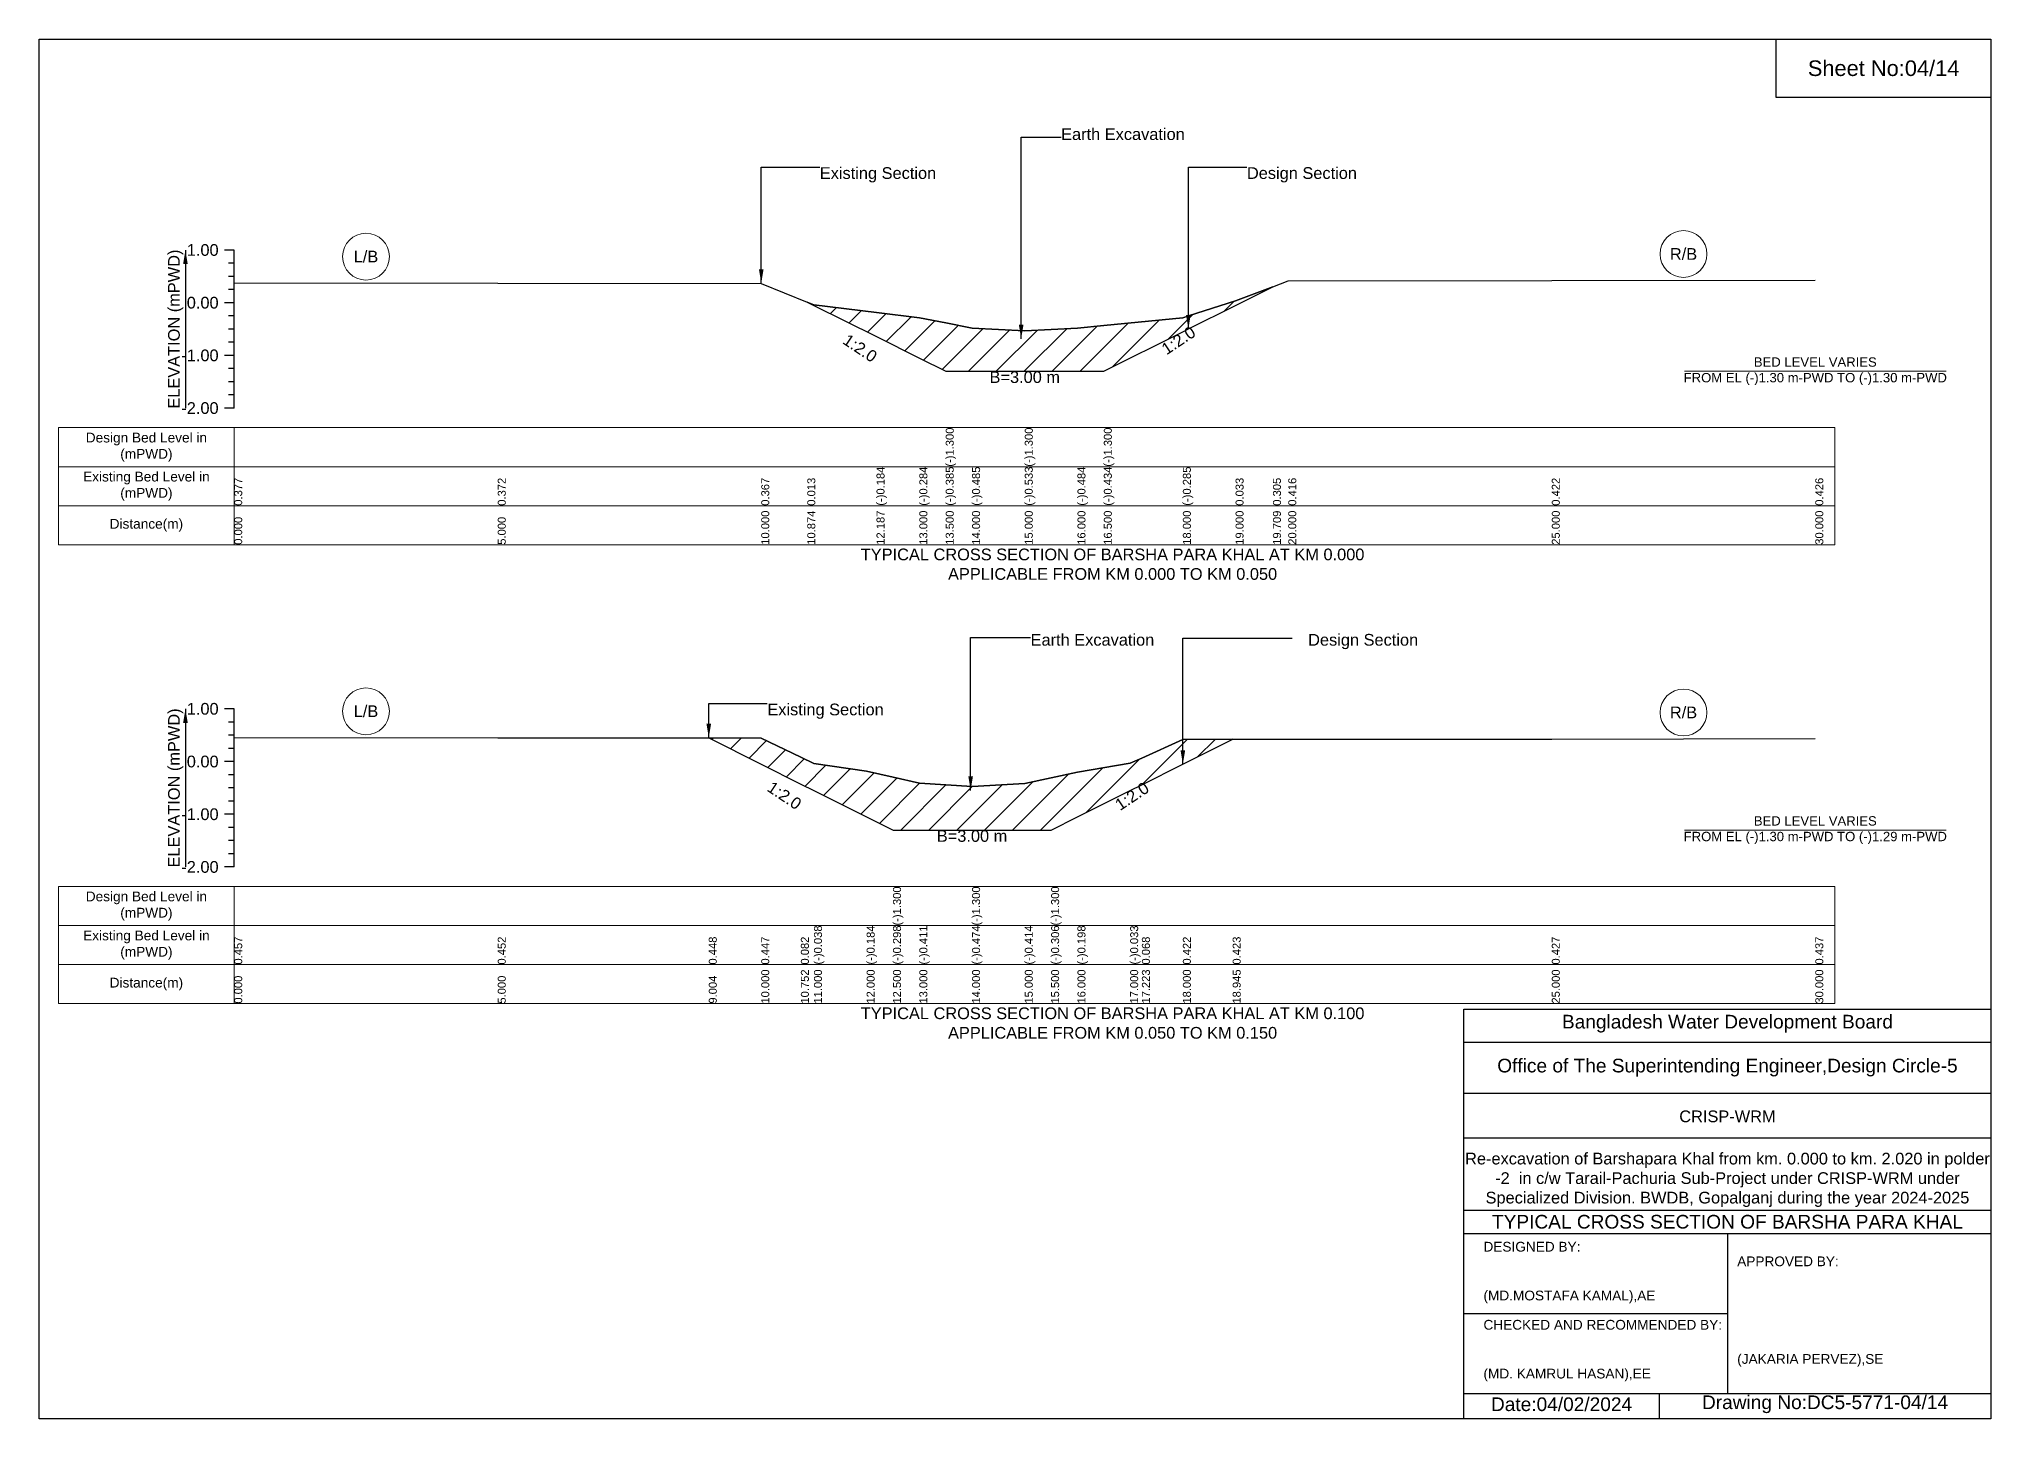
# Model space of a CAD drawing. Header units: inches. Extents: x 91000 to 248000, y -12937 to 0.
# Drawn here: x 130000 to 138000, y -5656 to 0 of the extents above; entities that cross this region are included whole.
import ezdxf

# ---------------------------------------------------------------- set-up
doc = ezdxf.new("R2010")
doc.units = ezdxf.units.IN
doc.header["$LTSCALE"] = 7
doc.header["$MEASUREMENT"] = 0
for name, color, linetype, lineweight in [('Cross section Data Border', 7, 'Continuous', 9), ('Cross Section Labels', 7, 'Continuous', 9), ('Existing_Bed_Level for Xsection', 7, 'Continuous', 25)]:
    doc.layers.add(name, color=color, linetype=linetype, lineweight=lineweight)
doc.styles.get("Standard").update_dxf_attribs({"font": 'arial.ttf'})
doc.dimstyles.get("Standard").update_dxf_attribs({"dimtxt": 0.18, "dimasz": 0.18, "dimexe": 0.18, "dimexo": 0.0625, "dimgap": 0.09, "dimtad": 0, "dimtih": 1, "dimtoh": 1, "dimdec": 4, "dimzin": 0, "dimdsep": 46, "dimtxsty": 'Standard', "dimcen": 0.09, "dimadec": 0, "dimazin": 0, "dimtfac": 1, "dimtdec": 4, "dimtofl": 0, "dimtmove": 0, "dimatfit": 3, "dimfxl": 1, "dimtolj": 1, "dimtzin": 0, "dimarcsym": 0})

msp = doc.modelspace()

# ---------------------------------------------------------------- hatches: boundary and pattern name
at = {"layer": 'Existing_Bed_Level for Xsection'}
h = msp.add_hatch(dxfattribs=at)
h.set_pattern_fill('ANSI31', color=256, scale=648, style=0)
h.paths.add_polyline_path([(133148.7, -1078), (133176, -1091.7), (133432.4, -1219.9), (133608, -1307.7), (133716, -1361.7), (133824, -1361.7), (134040, -1361.7), (134256, -1361.7), (134364, -1361.7), (134688, -1199.7), (134710.6, -1188.4), (134904, -1091.7), (135057.2, -1015.1), (134904, -1073.7), (134710.6, -1135.2), (134688, -1142.4), (134364, -1174.7), (134256, -1185.4), (134040, -1196), (133824, -1185.6), (133716, -1163.9), (133608, -1142.2), (133432.4, -1120.6), (133176, -1089.1)])
h = msp.add_hatch(dxfattribs=at)
h.set_pattern_fill('ANSI31', color=256, scale=648, style=0)
h.paths.add_polyline_path([(132744.9, -2864.8), (132960, -2972.4), (133122.4, -3053.6), (133176, -3080.4), (133392, -3188.4), (133500, -3242.4), (133608, -3242.4), (133824, -3242.4), (134040, -3242.4), (134148, -3242.4), (134256, -3188.4), (134472, -3080.4), (134520.1, -3056.4), (134688, -2972.4), (134892.2, -2870.3), (134688, -2870.5), (134520.1, -2946.9), (134472, -2968.7), (134256, -3004.4), (134148, -3027.7), (134040, -3051), (133824, -3064), (133608, -3050.4), (133500, -3025.9), (133392, -3001.4), (133176, -2969.8), (133122.4, -2943.8), (132960, -2865.1)])

# ---------------------------------------------------------------- linework, layer by layer
for points in [[(130000, 0), (138000, 0), (138000, -5656), (130000, -5656)], [(137120, 0), (138000, 0), (138000, -240), (137120, -240)]]:
    msp.add_lwpolyline(points, close=True)
for points in [[(135840, -5656), (135840, -3976), (138000, -3976)], [(135840, -4112), (138000, -4112)], [(135840, -4320), (138000, -4320)], [(135840, -4504), (138000, -4504)], [(135840, -4800), (138000, -4800)], [(135840, -4896), (138000, -4896)], [(136920, -4896), (136920, -5552)], [(135840, -5224), (136920, -5224)], [(135840, -5552), (138000, -5552)], [(136640, -5552), (136640, -5656)]]:
    msp.add_lwpolyline(points)
at = {"layer": 'Cross section Data Border'}
for points in [[(130080, -1592.9), (137360, -1592.9), (137360, -2072.9), (130080, -2072.9)], [(130080, -3473.6), (137360, -3473.6), (137360, -3953.6), (130080, -3953.6)]]:
    msp.add_lwpolyline(points, close=True, dxfattribs=at)
for points in [[(130800, -1592.9), (130800, -2072.9)], [(130080, -1752.9), (137360, -1752.9)], [(130080, -1912.9), (137360, -1912.9)], [(130800, -3473.6), (130800, -3953.6)], [(130080, -3633.6), (137360, -3633.6)], [(130080, -3793.6), (137360, -3793.6)]]:
    msp.add_lwpolyline(points, dxfattribs=at)
at = {"layer": 'Cross Section Labels'}
for points in [[(136744.2, -1361.7), (137815.8, -1361.7)], [(136744.2, -3242.4), (137815.8, -3242.4)]]:
    msp.add_lwpolyline(points, dxfattribs=at)
for centre in [(131340, -892), (136740, -881.3), (131340, -2755.4), (136740, -2760.3)]:
    msp.add_circle(centre, 96, dxfattribs=at)
at = {"layer": 'Existing_Bed_Level for Xsection'}
for points in [[(130800, -864.9), (130760, -864.9)], [(130800, -1512.9), (130800, -1296.9), (130800, -1080.9), (130800, -864.9)], [(130800, -918.9), (130776, -918.9)], [(130800, -972.9), (130776, -972.9)], [(130800, -1026.9), (130776, -1026.9)], [(130800, -999.4), (131880, -1000.5), (132960, -1001.6), (133148.7, -1078), (133176, -1089.1), (133432.4, -1120.6), (133608, -1142.2), (133716, -1163.9), (133716, -1163.9), (133824, -1185.6), (134040, -1196), (134040, -1196), (134256, -1185.4), (134364, -1174.7), (134364, -1174.7), (134688, -1142.4), (134710.6, -1135.2), (134904, -1073.7), (135057.2, -1015.1), (135120, -991), (136200, -989.7), (137280, -988.9)], [(130800, -1080.9), (130760, -1080.9)], [(130800, -1134.9), (130776, -1134.9)], [(130800, -1188.9), (130776, -1188.9)], [(130800, -1242.9), (130776, -1242.9)], [(130800, -1296.9), (130760, -1296.9)], [(130800, -1350.9), (130776, -1350.9)], [(130800, -1404.9), (130776, -1404.9)], [(130800, -1512.9), (130760, -1512.9)], [(130800, -1458.9), (130776, -1458.9)], [(130800, -2745.6), (130760, -2745.6)], [(130800, -2799.6), (130776, -2799.6)], [(130800, -3393.6), (130800, -3177.6), (130800, -2961.6), (130800, -2745.6)], [(130800, -2853.6), (130776, -2853.6)], [(130800, -2862.9), (131880, -2864), (132744.9, -2864.8), (132960, -2865.1), (133122.4, -2943.8), (133176, -2969.8), (133392, -3001.4), (133500, -3025.9), (133500, -3025.9), (133608, -3050.4), (133824, -3064), (133824, -3064), (134040, -3051), (134148, -3027.7), (134148, -3027.7), (134256, -3004.4), (134472, -2968.7), (134520.1, -2946.9), (134688, -2870.5), (134892.2, -2870.3), (136200, -2869.4), (137280, -2867.2)], [(130800, -2907.6), (130776, -2907.6)], [(130800, -2961.6), (130760, -2961.6)], [(130800, -3015.6), (130776, -3015.6)], [(130800, -3069.6), (130776, -3069.6)], [(130800, -3177.6), (130760, -3177.6)], [(130800, -3123.6), (130776, -3123.6)], [(130800, -3231.6), (130776, -3231.6)], [(130800, -3285.6), (130776, -3285.6)], [(130800, -3339.6), (130776, -3339.6)], [(130800, -3393.6), (130760, -3393.6)]]:
    msp.add_lwpolyline(points, dxfattribs=at)
for points in [[(133148.7, -1078), (133148.7, -1078), (133176, -1091.7), (133432.4, -1219.9), (133608, -1307.7), (133716, -1361.7), (133716, -1361.7), (133824, -1361.7), (134040, -1361.7), (134040, -1361.7), (134256, -1361.7), (134364, -1361.7), (134364, -1361.7), (134688, -1199.7), (134710.6, -1188.4), (134904, -1091.7), (135057.2, -1015.1), (134904, -1073.7), (134710.6, -1135.2), (134688, -1142.4), (134364, -1174.7), (134364, -1174.7), (134256, -1185.4), (134040, -1196), (134040, -1196), (133824, -1185.6), (133716, -1163.9), (133716, -1163.9), (133608, -1142.2), (133432.4, -1120.6), (133176, -1089.1), (133148.7, -1078)], [(132744.9, -2864.8), (132960, -2972.4), (133122.4, -3053.6), (133176, -3080.4), (133392, -3188.4), (133500, -3242.4), (133500, -3242.4), (133608, -3242.4), (133824, -3242.4), (133824, -3242.4), (134040, -3242.4), (134148, -3242.4), (134148, -3242.4), (134256, -3188.4), (134472, -3080.4), (134520.1, -3056.4), (134688, -2972.4), (134892.2, -2870.3), (134688, -2870.5), (134520.1, -2946.9), (134472, -2968.7), (134256, -3004.4), (134148, -3027.7), (134148, -3027.7), (134040, -3051), (133824, -3064), (133824, -3064), (133608, -3050.4), (133500, -3025.9), (133500, -3025.9), (133392, -3001.4), (133176, -2969.8), (133122.4, -2943.8), (132960, -2865.1)]]:
    msp.add_lwpolyline(points, close=True, dxfattribs=at)

# ---------------------------------------------------------------- texts
at = {"attachment_point": 5}
for s, insert, char_height in [('Sheet No:04/14', (137560, -120), 64), ('Bangladesh Water Development Board', (136920, -4036), 56), ('Office of The Superintending Engineer,Design Circle-5', (136920, -4216), 56)]:
    msp.add_mtext(s, dxfattribs=dict(at, insert=insert, char_height=char_height))
for s, insert, char_height, width, attachment_point in [('CRISP-WRM', (136920, -4416), 48, 2240, 5), ('Re-excavation of Barshapara Khal from km. 0.000 to km. 2.020 in polder -2  in c/w Tarail-Pachuria Sub-Project under CRISP-WRM under Specialized Division. BWDB, Gopalganj during the year 2024-2025', (136920, -4676), 48, 2160, 5), ('TYPICAL CROSS SECTION OF BARSHA PARA KHAL', (136920, -4848), 56, 2240, 5), ('DESIGNED BY:^J^J^J(MD.MOSTAFA KAMAL),AE', (135920, -5056), 40, 1120, 4), ('APPROVED BY:^J^J^J^J^J^J(JAKARIA PERVEZ),SE', (136960, -5216), 40, 1120, 4), ('CHECKED AND RECOMMENDED BY:^J^J^J(MD. KAMRUL HASAN),EE', (135920, -5376), 40, 1120, 4), ('Date:04/02/2024', (136240, -5596), 56, 1120, 5), ('Drawing No:DC5-5771-04/14', (137320, -5596), 56, 1760, 5)]:
    msp.add_mtext(s, dxfattribs=dict(insert=insert, char_height=char_height, width=width, attachment_point=attachment_point))
at = {"layer": 'Cross section Data Border', "char_height": 40, "width": 640, "attachment_point": 5}
for s, insert in [('Design Bed Level in (mPWD)', (130440, -1672.9)), ('Existing Bed Level in (mPWD)', (130440, -1832.9)), ('Distance(m)', (130440, -1992.9)), ('Design Bed Level in (mPWD)', (130440, -3553.6)), ('Existing Bed Level in (mPWD)', (130440, -3713.6)), ('Distance(m)', (130440, -3873.6))]:
    msp.add_mtext(s, dxfattribs=dict(at, insert=insert))
at = {"layer": 'Cross Section Labels'}
for s, insert, char_height, attachment_point in [('Earth Excavation', (134189, -365.8), 48, 1), ('Existing Section', (133200, -525.3), 48, 1), ('Design Section', (134950.6, -525.3), 48, 1), ('L/B', (131340, -892), 48, 5), ('R/B', (136740, -881.3), 48, 5), ('BED LEVEL VARIES ^JFROM EL (-)1.30 m-PWD TO (-)1.30 m-PWD', (137280, -1361.7), 38.4, 5), ('B=3.00 m', (134040, -1361.7), 48, 2), ('TYPICAL CROSS SECTION OF BARSHA PARA KHAL AT KM 0.000^JAPPLICABLE FROM KM 0.000 TO KM 0.050', (134400, -2152.9), 48, 5), ('Earth Excavation', (134064, -2438.4), 48, 1), ('Design Section', (135201.4, -2438.4), 48, 1), ('L/B', (131340, -2755.4), 48, 5), ('Existing Section', (132984.9, -2724), 48, 1), ('R/B', (136740, -2760.3), 48, 5), ('BED LEVEL VARIES ^JFROM EL (-)1.30 m-PWD TO (-)1.29 m-PWD', (137280, -3242.4), 38.4, 5), ('B=3.00 m', (133824, -3242.4), 48, 2), ('TYPICAL CROSS SECTION OF BARSHA PARA KHAL AT KM 0.100^JAPPLICABLE FROM KM 0.050 TO KM 0.150', (134400, -4033.6), 48, 5)]:
    msp.add_mtext(s, dxfattribs=dict(at, insert=insert, char_height=char_height, attachment_point=attachment_point))
at = {"layer": 'Cross Section Labels', "char_height": 48, "attachment_point": 2}
for insert, rotation in [((134656.6, -1215.4), 33.69007), ((133378.4, -1246.9), 326.30993), ((133068.4, -3080.6), 326.30993), ((134466.1, -3083.4), 33.69007)]:
    msp.add_mtext('1:2.0', dxfattribs=dict(at, insert=insert, rotation=rotation))
at = {"layer": 'Existing_Bed_Level for Xsection', "rotation": 90}
for s, insert, char_height, attachment_point in [('ELEVATION (mPWD)', (130560, -1188.9), 48, 5), ('(-)1.300', (133716, -1752.9), 32.8, 1), ('(-)1.300', (134040, -1752.9), 32.8, 1), ('(-)1.300', (134364, -1752.9), 32.8, 1), ('(-)0.184', (133432.4, -1912.9), 32.8, 1), ('(-)0.284', (133608, -1912.9), 32.8, 1), ('(-)0.385', (133716, -1912.9), 32.8, 1), ('(-)0.485', (133824, -1912.9), 32.8, 1), ('(-)0.533', (134040, -1912.9), 32.8, 1), ('(-)0.484', (134256, -1912.9), 32.8, 1), ('(-)0.434', (134364, -1912.9), 32.8, 1), ('(-)0.285', (134688, -1912.9), 32.8, 1), ('0.377', (130800, -1912.9), 32.8, 1), ('0.372', (131880, -1912.9), 32.8, 1), ('0.367', (132960, -1912.9), 32.8, 1), ('0.013', (133148.7, -1912.9), 32.8, 1), ('0.033', (134904, -1912.9), 32.8, 1), ('0.305', (135057.2, -1912.9), 32.8, 1), ('0.416', (135120, -1912.9), 32.8, 1), ('0.422', (136200, -1912.9), 32.8, 1), ('0.426', (137280, -1912.9), 32.8, 1), ('0.000', (130800, -2072.9), 32.8, 1), ('5.000', (131880, -2072.9), 32.8, 1), ('10.000', (132960, -2072.9), 32.8, 1), ('10.874', (133148.7, -2072.9), 32.8, 1), ('12.187', (133432.4, -2072.9), 32.8, 1), ('13.000', (133608, -2072.9), 32.8, 1), ('13.500', (133716, -2072.9), 32.8, 1), ('14.000', (133824, -2072.9), 32.8, 1), ('15.000', (134040, -2072.9), 32.8, 1), ('16.000', (134256, -2072.9), 32.8, 1), ('16.500', (134364, -2072.9), 32.8, 1), ('18.000', (134688, -2072.9), 32.8, 1), ('19.000', (134904, -2072.9), 32.8, 1), ('19.709', (135057.2, -2072.9), 32.8, 1), ('20.000', (135120, -2072.9), 32.8, 1), ('25.000', (136200, -2072.9), 32.8, 1), ('30.000', (137280, -2072.9), 32.8, 1), ('ELEVATION (mPWD)', (130560, -3069.6), 48, 5), ('(-)1.300', (133500, -3633.6), 32.8, 1), ('(-)1.300', (133824, -3633.6), 32.8, 1), ('(-)1.300', (134148, -3633.6), 32.8, 1), ('(-)0.038', (133176, -3793.6), 32.8, 1), ('(-)0.184', (133392, -3793.6), 32.8, 1), ('(-)0.298', (133500, -3793.6), 32.8, 1), ('(-)0.411', (133608, -3793.6), 32.8, 1), ('(-)0.474', (133824, -3793.6), 32.8, 1), ('(-)0.414', (134040, -3793.6), 32.8, 1), ('(-)0.306', (134148, -3793.6), 32.8, 1), ('(-)0.198', (134256, -3793.6), 32.8, 1), ('(-)0.033', (134472, -3793.6), 32.8, 1), ('0.457', (130800, -3793.6), 32.8, 1), ('0.452', (131880, -3793.6), 32.8, 1), ('0.448', (132744.9, -3793.6), 32.8, 1), ('0.447', (132960, -3793.6), 32.8, 1), ('0.082', (133122.4, -3793.6), 32.8, 1), ('0.068', (134520.1, -3793.6), 32.8, 1), ('0.422', (134688, -3793.6), 32.8, 1), ('0.423', (134892.2, -3793.6), 32.8, 1), ('0.427', (136200, -3793.6), 32.8, 1), ('0.437', (137280, -3793.6), 32.8, 1), ('10.000', (132960, -3953.6), 32.8, 1), ('10.752', (133122.4, -3953.6), 32.8, 1), ('11.000', (133176, -3953.6), 32.8, 1), ('12.000', (133392, -3953.6), 32.8, 1), ('12.500', (133500, -3953.6), 32.8, 1), ('13.000', (133608, -3953.6), 32.8, 1), ('14.000', (133824, -3953.6), 32.8, 1), ('15.000', (134040, -3953.6), 32.8, 1), ('15.500', (134148, -3953.6), 32.8, 1), ('16.000', (134256, -3953.6), 32.8, 1), ('17.000', (134472, -3953.6), 32.8, 1), ('17.223', (134520.1, -3953.6), 32.8, 1), ('18.000', (134688, -3953.6), 32.8, 1), ('18.945', (134892.2, -3953.6), 32.8, 1), ('25.000', (136200, -3953.6), 32.8, 1), ('30.000', (137280, -3953.6), 32.8, 1), ('0.000', (130800, -3953.6), 32.8, 1), ('5.000', (131880, -3953.6), 32.8, 1), ('9.004', (132744.9, -3953.6), 32.8, 1)]:
    msp.add_mtext(s, dxfattribs=dict(at, insert=insert, char_height=char_height, attachment_point=attachment_point))
at = {"layer": 'Existing_Bed_Level for Xsection', "char_height": 48, "attachment_point": 6}
for s, insert in [('1.00', (130736, -864.9)), ('0.00', (130736, -1080.9)), ('-1.00', (130736, -1296.9)), ('-2.00', (130736, -1512.9)), ('1.00', (130736, -2745.6)), ('0.00', (130736, -2961.6)), ('-1.00', (130736, -3177.6)), ('-2.00', (130736, -3393.6))]:
    msp.add_mtext(s, dxfattribs=dict(at, insert=insert))

# ---------------------------------------------------------------- leaders
at = {"layer": 'Cross Section Labels', "annotation_type": 0, "has_hookline": 1, "hookline_direction": 0}
for points, text_width in [([(134025.2, -1228.6), (134025.2, -402.5), (134189, -402.5)], 497), ([(132960, -1001.6), (132960, -525.3), (133199.9, -525.3)], 467.2), ([(134710.6, -1188.4), (134710.6, -525.3), (134950.5, -525.3)], 441.2), ([(133818.2, -3079.4), (133818.2, -2452.6), (134063.9, -2452.6)], 497), ([(134688, -2972.4), (134688, -2455.5), (135135.5, -2455.5)], 441.2), ([(132744.9, -2864), (132744.9, -2724), (132984.8, -2724)], 467.2)]:
    msp.add_leader(points, dimstyle='Standard', override={"dimasz": 57.6}, dxfattribs=dict(at, text_width=text_width))
at = {"layer": 'Existing_Bed_Level for Xsection'}
for points in [[(130600, -864.9), (130600, -1512.9)], [(130600, -2745.6), (130600, -3393.6)]]:
    msp.add_leader(points, dimstyle='Standard', override={"dimasz": 57.6}, dxfattribs=at)

doc.saveas('drawing.dxf')
